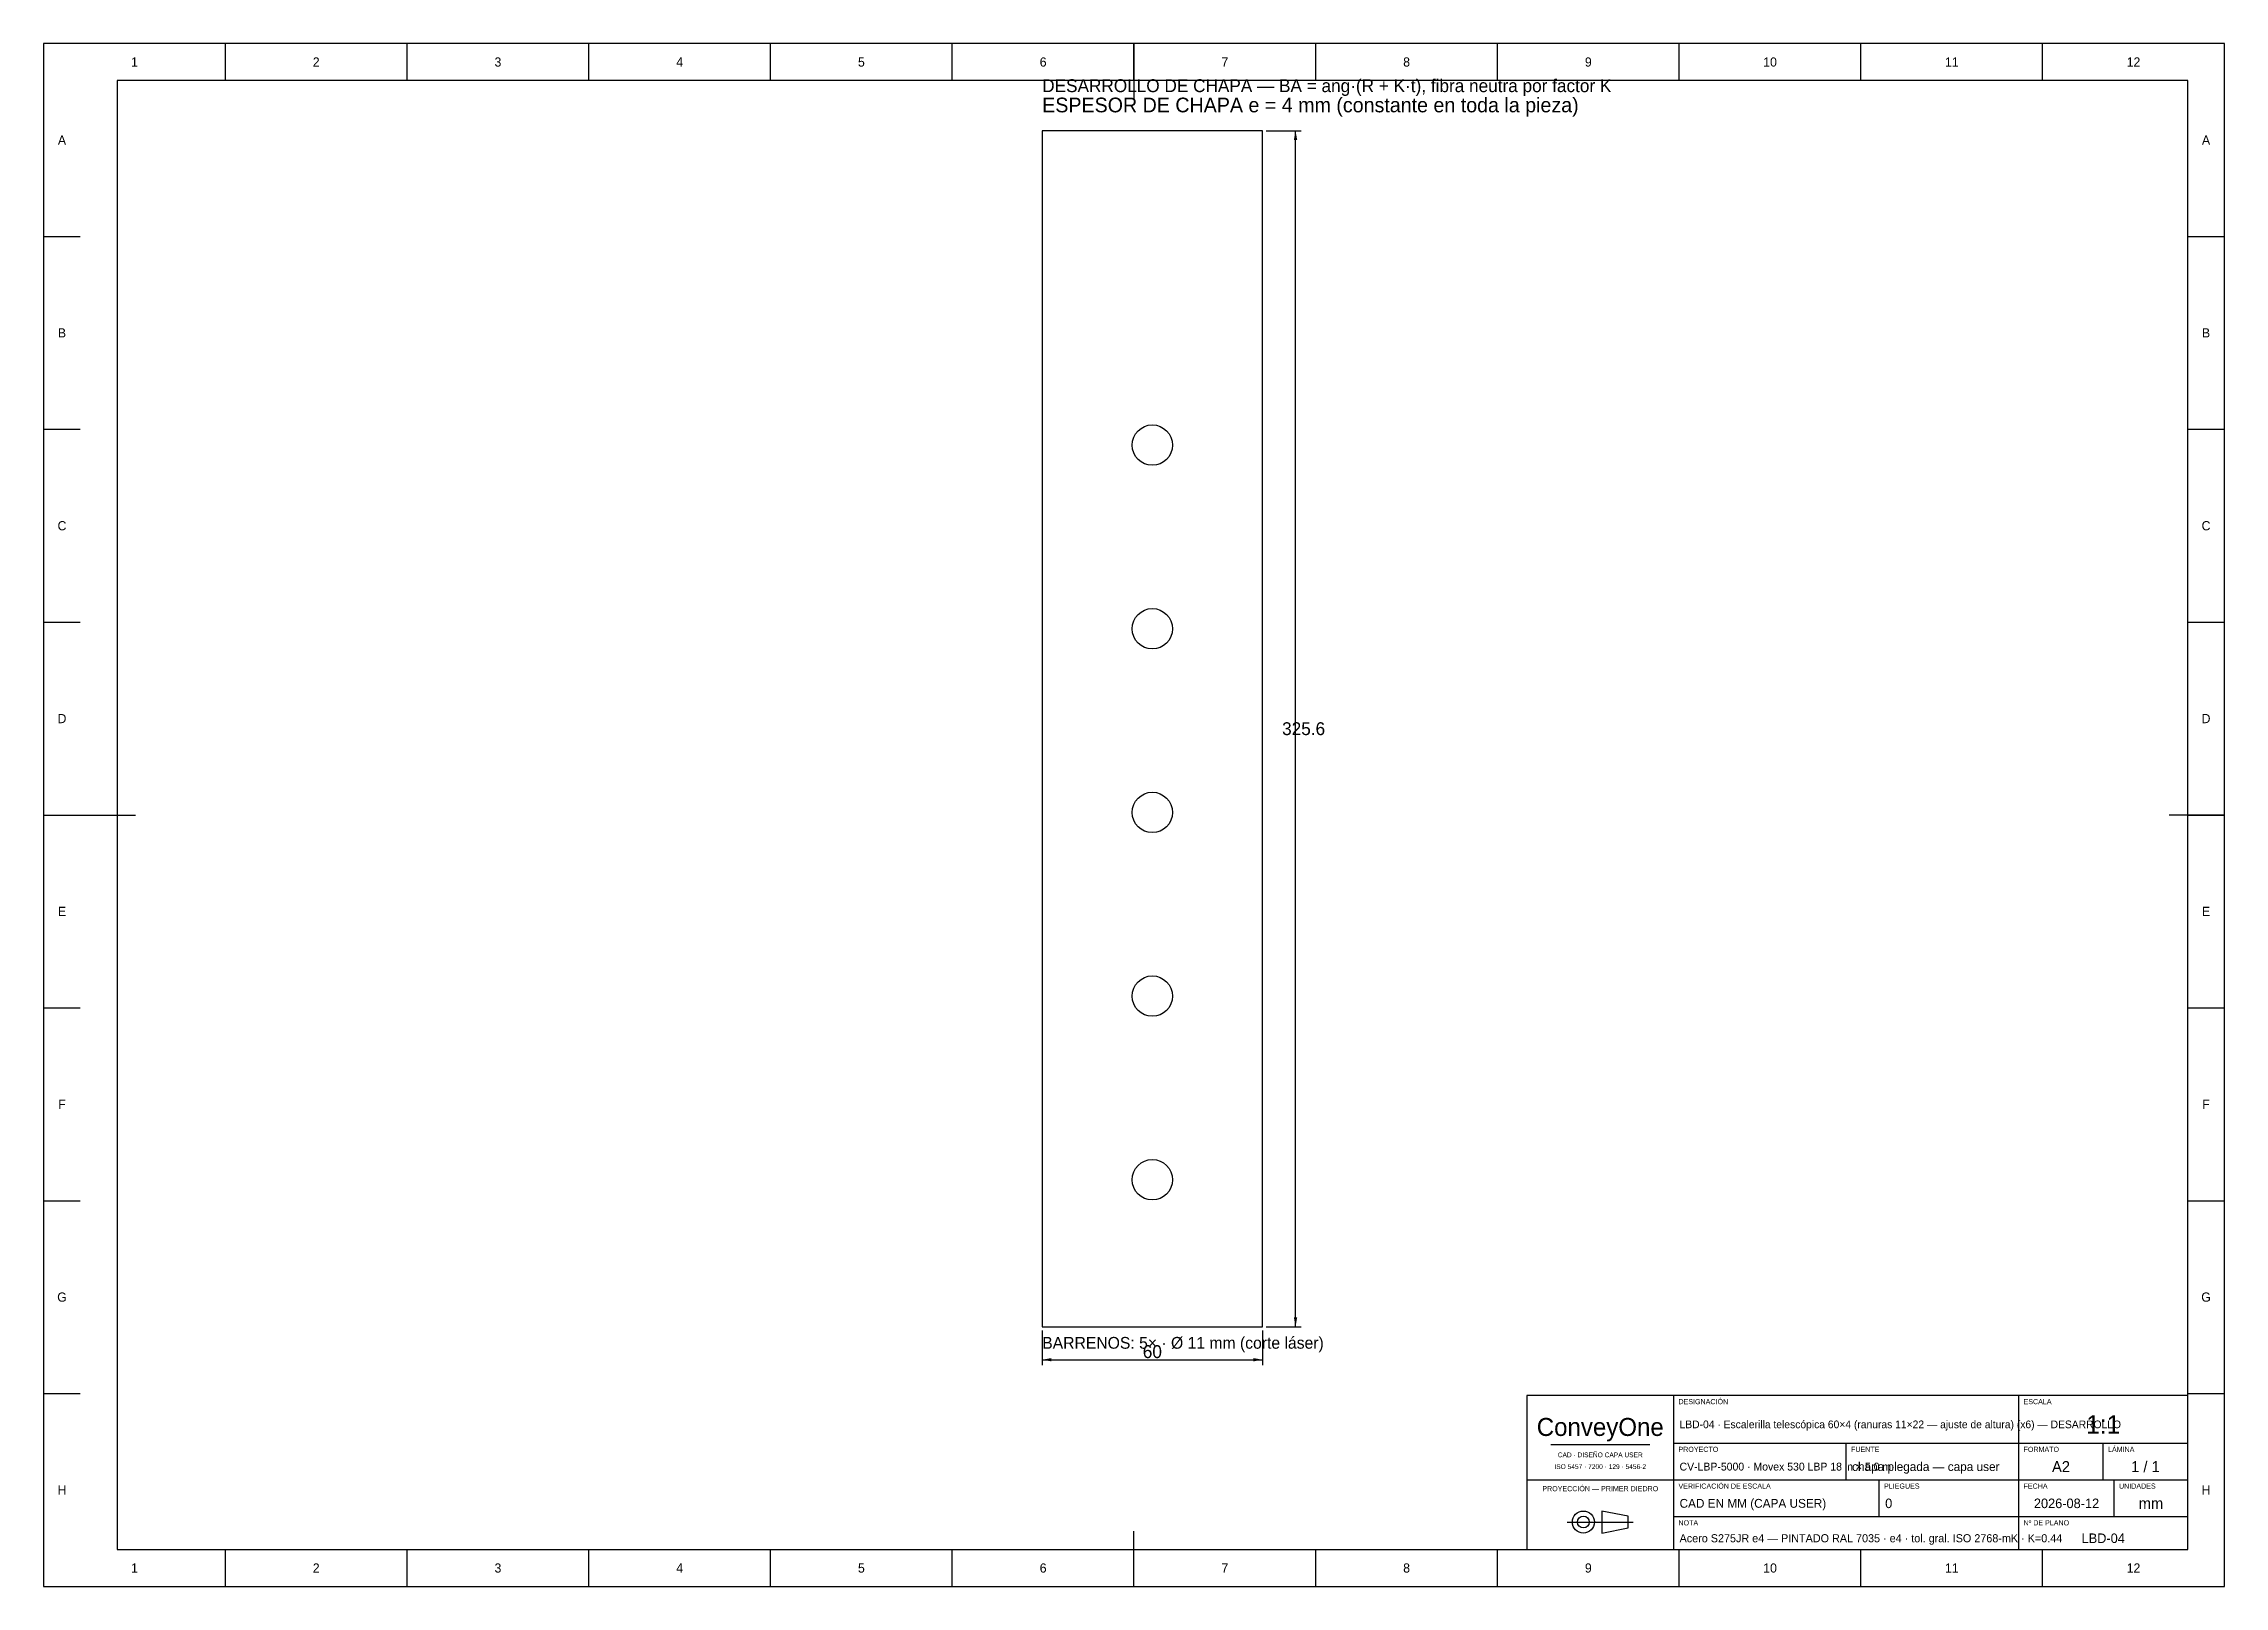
# Model space of a CAD drawing. Extents: x 0 to 594, y 0 to 420.
import ezdxf
from ezdxf.enums import TextEntityAlignment as Align

# ---------------------------------------------------------------- set-up
doc = ezdxf.new("R2010")
doc.units = 0
for name, color, linetype in [('COTAS', 7, 'CONTINUOUS'), ('FINA', 7, 'CONTINUOUS'), ('NORMA', 7, 'CONTINUOUS'), ('TEXTO', 7, 'CONTINUOUS'), ('VISIBLE', 7, 'CONTINUOUS')]:
    doc.layers.add(name, color=color, linetype=linetype)

msp = doc.modelspace()

# ---------------------------------------------------------------- linework, layer by layer
at = {"layer": 'COTAS'}
for p, q in [((333, 396.3), (342.5, 396.3)), ((341, 70.7), (341, 396.3)), ((272, 69.7), (272, 60.2)), ((332, 69.7), (332, 60.2)), ((333, 70.7), (342.5, 70.7)), ((272, 61.7), (332, 61.7))]:
    msp.add_line(p, q, dxfattribs=at)
for points in [[(341, 396.3), (341.45, 393.8), (340.55, 393.8)], [(341, 70.7), (341.45, 73.2), (340.55, 73.2)], [(272, 61.7), (274.5, 62.15), (274.5, 61.25)], [(332, 61.7), (329.5, 62.15), (329.5, 61.25)]]:
    msp.add_solid(points, dxfattribs=at)
at = {"layer": 'FINA'}
for p, q in [((594, 420), (0, 420)), ((0, 420), (0, 0)), ((49.5, 410), (49.5, 420)), ((99, 410), (99, 420)), ((148.5, 410), (148.5, 420)), ((198, 410), (198, 420)), ((247.5, 410), (247.5, 420)), ((297, 410), (297, 420)), ((346.5, 410), (346.5, 420)), ((396, 410), (396, 420)), ((445.5, 410), (445.5, 420)), ((495, 410), (495, 420)), ((544.5, 410), (544.5, 420)), ((594, 0), (594, 420)), ((0, 367.5), (10, 367.5)), ((584, 367.5), (594, 367.5)), ((0, 315), (10, 315)), ((584, 315), (594, 315)), ((0, 262.5), (10, 262.5)), ((584, 262.5), (594, 262.5)), ((0, 210), (10, 210)), ((584, 210), (594, 210)), ((0, 157.5), (10, 157.5)), ((584, 157.5), (594, 157.5)), ((0, 105), (10, 105)), ((584, 105), (594, 105)), ((0, 52.5), (10, 52.5)), ((584, 52.5), (594, 52.5)), ((410.5, 38.6), (437.5, 38.6)), ((444, 39), (538, 39)), ((491, 29), (491, 39)), ((538, 39), (584, 39)), ((561, 29), (561, 39)), ((404, 29), (444, 29)), ((444, 29), (538, 29)), ((500, 19), (500, 29)), ((538, 29), (584, 29)), ((564, 19), (564, 29)), ((444, 19), (538, 19)), ((538, 19), (584, 19)), ((415.03, 17.5), (432.97, 17.5)), ((49.5, 0), (49.5, 10)), ((99, 0), (99, 10)), ((148.5, 0), (148.5, 10)), ((198, 0), (198, 10)), ((247.5, 0), (247.5, 10)), ((297, 0), (297, 10)), ((346.5, 0), (346.5, 10)), ((396, 0), (396, 10)), ((445.5, 0), (445.5, 10)), ((495, 0), (495, 10)), ((544.5, 0), (544.5, 10)), ((0, 0), (594, 0))]:
    msp.add_line(p, q, dxfattribs=at)
at = {"layer": 'NORMA'}
for p, q in [((297, 420), (297, 405)), ((584, 410), (20, 410)), ((20, 410), (20, 10)), ((584, 10), (584, 410)), ((0, 210), (25, 210)), ((594, 210), (579, 210)), ((584, 52), (404, 52)), ((404, 52), (404, 10)), ((444, 10), (444, 52)), ((538, 10), (538, 52)), ((584, 10), (584, 52)), ((297, 0), (297, 15)), ((20, 10), (584, 10)), ((404, 10), (584, 10))]:
    msp.add_line(p, q, dxfattribs=at)
at = {"layer": 'TEXTO'}
for p, q in [((431.59, 19.11), (424.46, 20.49)), ((424.46, 20.49), (424.46, 14.51)), ((431.59, 15.89), (431.59, 19.11)), ((424.46, 14.51), (431.59, 15.89))]:
    msp.add_line(p, q, dxfattribs=at)
for radius in [2.99, 1.61]:
    msp.add_circle((419.4, 17.5), radius, dxfattribs=at)
at = {"layer": 'VISIBLE'}
for p, q in [((332, 396.3), (272, 396.3)), ((272, 396.3), (272, 70.7)), ((332, 70.7), (332, 396.3)), ((272, 70.7), (332, 70.7))]:
    msp.add_line(p, q, dxfattribs=at)
for centre in [(302, 310.7), (302, 260.7), (302, 210.7), (302, 160.7), (302, 110.7)]:
    msp.add_circle(centre, 5.5, dxfattribs=at)

# ---------------------------------------------------------------- texts
at = {"layer": 'COTAS'}
for s, p in [('325.6', (343.2, 233.5)), ('60', (302, 63.9))]:
    msp.add_text(s, height=3.5, dxfattribs=at).set_placement(p, align=Align.MIDDLE_CENTER)
at = {"layer": 'TEXTO'}
for s, height, p in [('1', 2.5, (24.75, 415)), ('2', 2.5, (74.25, 415)), ('3', 2.5, (123.75, 415)), ('4', 2.5, (173.25, 415)), ('5', 2.5, (222.75, 415)), ('6', 2.5, (272.25, 415)), ('7', 2.5, (321.75, 415)), ('8', 2.5, (371.25, 415)), ('9', 2.5, (420.75, 415)), ('10', 2.5, (470.25, 415)), ('11', 2.5, (519.75, 415)), ('12', 2.5, (569.25, 415)), ('A', 2.5, (5, 393.75)), ('A', 2.5, (589, 393.75)), ('B', 2.5, (5, 341.25)), ('B', 2.5, (589, 341.25)), ('C', 2.5, (5, 288.75)), ('C', 2.5, (589, 288.75)), ('D', 2.5, (5, 236.25)), ('D', 2.5, (589, 236.25)), ('E', 2.5, (5, 183.75)), ('E', 2.5, (589, 183.75)), ('F', 2.5, (5, 131.25)), ('F', 2.5, (589, 131.25)), ('G', 2.5, (5, 78.75)), ('G', 2.5, (589, 78.75)), ('ConveyOne', 4.9, (424, 43.4)), ('1:1', 5, (561, 44.1)), ('CAD · DISEÑO CAPA USER', 1.3, (424, 35.8)), ('ISO 5457 · 7200 · 129 · 5456-2', 1.3, (424, 32.6)), ('A2', 3, (549.5, 32.6)), ('1 / 1', 3, (572.5, 32.6)), ('H', 2.5, (5, 26.25)), ('PROYECCIÓN — PRIMER DIEDRO', 1.4, (424, 26.6)), ('2026-08-12', 2.6, (551, 22.6)), ('H', 2.5, (589, 26.25)), ('mm', 3, (574, 22.6)), ('LBD-04', 2.6, (561, 13.1)), ('1', 2.5, (24.75, 5)), ('2', 2.5, (74.25, 5)), ('3', 2.5, (123.75, 5)), ('4', 2.5, (173.25, 5)), ('5', 2.5, (222.75, 5)), ('6', 2.5, (272.25, 5)), ('7', 2.5, (321.75, 5)), ('8', 2.5, (371.25, 5)), ('9', 2.5, (420.75, 5)), ('10', 2.5, (470.25, 5)), ('11', 2.5, (519.75, 5)), ('12', 2.5, (569.25, 5))]:
    msp.add_text(s, height=height, dxfattribs=at).set_placement(p, align=Align.MIDDLE_CENTER)
for s, height, p in [('DESARROLLO DE CHAPA — BA = ang·(R + K·t), fibra neutra por factor K', 3.5, (272, 406.8)), ('ESPESOR DE CHAPA e = 4 mm (constante en toda la pieza)', 4, (272, 401.3)), ('BARRENOS: 5× · Ø 11 mm (corte láser)', 3.2, (272, 64.7)), ('DESIGNACIÓN', 1.4, (445.3, 49.6)), ('ESCALA', 1.4, (539.3, 49.6)), ('PROYECTO', 1.4, (445.3, 36.6)), ('FUENTE', 1.4, (492.3, 36.6)), ('FORMATO', 1.4, (539.3, 36.6)), ('LÁMINA', 1.4, (562.3, 36.6)), ('VERIFICACIÓN DE ESCALA', 1.4, (445.3, 26.6)), ('PLIEGUES', 1.4, (501.3, 26.6)), ('FECHA', 1.4, (539.3, 26.6)), ('UNIDADES', 1.4, (565.3, 26.6)), ('NOTA', 1.4, (445.3, 16.6)), ('Nº DE PLANO', 1.4, (539.3, 16.6))]:
    msp.add_text(s, height=height, dxfattribs=at).set_placement(p)
for s, height, p in [('LBD-04 · Escalerilla telescópica 60×4 (ranuras 11×22 — ajuste de altura) (x6) — DESARROLLO', 2.0984, (445.6, 44.1)), ('CV-LBP-5000 · Movex 530 LBP 18 in × 5.0 m', 2.1329, (445.6, 32.6)), ('chapa plegada — capa user', 2.4, (492.6, 32.6)), ('CAD EN MM (CAPA USER)', 2.4, (445.6, 22.6)), ('0', 2.6, (501.6, 22.6)), ('Acero S275JR e4 — PINTADO RAL 7035 · e4 · tol. gral. ISO 2768-mK · K=0.44', 2.2, (445.6, 13.1))]:
    msp.add_text(s, height=height, dxfattribs=at).set_placement(p, align=Align.MIDDLE_LEFT)

doc.saveas('drawing.dxf')
